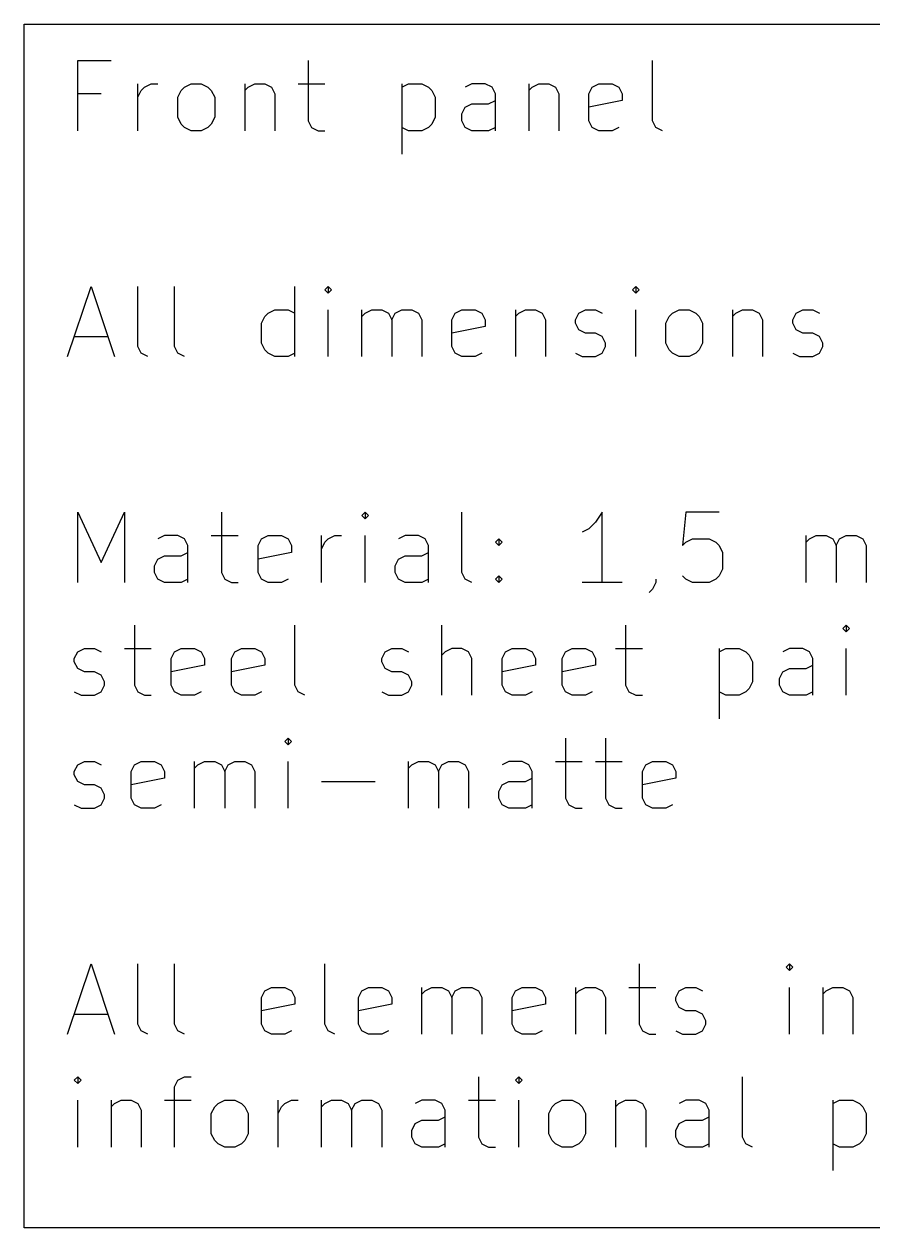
# Model space of a CAD drawing. Extents: x 111 to 500, y -217 to 4.
# Drawn here: x 111 to 135.19, y -41.77 to -7.45 of the extents above; entities that cross this region are included whole.
import ezdxf

# ---------------------------------------------------------------- set-up
doc = ezdxf.new("R2010")
doc.units = 0
doc.layers.add('BLACK', color=7, linetype='CONTINUOUS')

msp = doc.modelspace()

# ---------------------------------------------------------------- linework, layer by layer
at = {"layer": 'BLACK', "linetype": 'CONTINUOUS'}
for p, q in [((111, -7.45), (165.125, -7.45)), ((111, -41.775), (111, -7.45)), ((112.527374, -10.489938), (112.527374, -8.489938)), ((112.527374, -8.489938), (113.479755, -8.489938)), ((119.098803, -8.489938), (119.098803, -10.204223)), ((128.908328, -10.204223), (128.908328, -8.489938)), ((114.24166, -10.489938), (114.24166, -9.156604)), ((114.336898, -9.34708), (114.432136, -9.251842)), ((114.432136, -9.251842), (114.622612, -9.156604)), ((114.622612, -9.156604), (114.813089, -9.156604)), ((115.479755, -9.34708), (115.574993, -9.251842)), ((115.574993, -9.251842), (115.765469, -9.156604)), ((115.765469, -9.156604), (116.051184, -9.156604)), ((116.051184, -9.156604), (116.24166, -9.251842)), ((116.24166, -9.251842), (116.336898, -9.34708)), ((117.289279, -9.156604), (117.289279, -10.489938)), ((117.289279, -9.34708), (117.384517, -9.251842)), ((117.384517, -9.251842), (117.574993, -9.156604)), ((117.574993, -9.156604), (117.860708, -9.156604)), ((117.860708, -9.156604), (118.051184, -9.251842)), ((118.051184, -9.251842), (118.146422, -9.442319)), ((118.813089, -9.156604), (119.574993, -9.156604)), ((121.76547, -9.156604), (121.76547, -11.156604)), ((121.76547, -9.251842), (121.955946, -9.156604)), ((121.955946, -9.156604), (122.336899, -9.156604)), ((122.336899, -9.156604), (122.527375, -9.251842)), ((122.527375, -9.251842), (122.622613, -9.34708)), ((123.76547, -9.156604), (123.574994, -9.251842)), ((124.146423, -9.156604), (123.76547, -9.156604)), ((124.336899, -9.251842), (124.146423, -9.156604)), ((124.432137, -9.442319), (124.336899, -9.251842)), ((125.384518, -9.156604), (125.384518, -10.489938)), ((125.384518, -9.34708), (125.479756, -9.251842)), ((125.479756, -9.251842), (125.670232, -9.156604)), ((125.670232, -9.156604), (125.955947, -9.156604)), ((125.955947, -9.156604), (126.146423, -9.251842)), ((126.146423, -9.251842), (126.241661, -9.442319)), ((127.098804, -9.442319), (127.194042, -9.251842)), ((127.194042, -9.251842), (127.384518, -9.156604)), ((127.384518, -9.156604), (127.765471, -9.156604)), ((127.765471, -9.156604), (127.955947, -9.251842)), ((127.955947, -9.251842), (128.051185, -9.442319)), ((113.194041, -9.442319), (112.527374, -9.442319)), ((114.24166, -9.537557), (114.336898, -9.34708)), ((115.384517, -9.537557), (115.479755, -9.34708)), ((115.384517, -10.108985), (115.384517, -9.537557)), ((116.336898, -9.34708), (116.432136, -9.537557)), ((116.432136, -9.537557), (116.432136, -10.108985)), ((118.146422, -9.442319), (118.146422, -10.489938)), ((122.622613, -9.34708), (122.717851, -9.537557)), ((122.717851, -9.537557), (122.717851, -10.108985)), ((124.432137, -10.489938), (124.432137, -9.442319)), ((126.241661, -9.442319), (126.241661, -10.489938)), ((127.098804, -10.204223), (127.098804, -9.442319)), ((128.051185, -9.442319), (128.051185, -9.632795)), ((123.479756, -10.013747), (123.574994, -9.823271)), ((123.574994, -9.823271), (123.76547, -9.728033)), ((123.76547, -9.728033), (124.241661, -9.728033)), ((124.241661, -9.728033), (124.432137, -9.632795)), ((128.051185, -9.632795), (127.098804, -9.823271)), ((115.479755, -10.299461), (115.384517, -10.108985)), ((116.432136, -10.108985), (116.336898, -10.299461)), ((119.098803, -10.204223), (119.194041, -10.3947)), ((122.717851, -10.108985), (122.622613, -10.299461)), ((123.479756, -10.204223), (123.479756, -10.013747)), ((123.574994, -10.3947), (123.479756, -10.204223)), ((127.194042, -10.3947), (127.098804, -10.204223)), ((129.003566, -10.3947), (128.908328, -10.204223)), ((115.574993, -10.3947), (115.479755, -10.299461)), ((115.765469, -10.489938), (115.574993, -10.3947)), ((116.051184, -10.489938), (115.765469, -10.489938)), ((116.24166, -10.3947), (116.051184, -10.489938)), ((116.336898, -10.299461), (116.24166, -10.3947)), ((119.194041, -10.3947), (119.384517, -10.489938)), ((119.384517, -10.489938), (119.574993, -10.489938)), ((121.955946, -10.489938), (121.76547, -10.3947)), ((122.336899, -10.489938), (121.955946, -10.489938)), ((122.527375, -10.3947), (122.336899, -10.489938)), ((122.622613, -10.299461), (122.527375, -10.3947)), ((123.76547, -10.489938), (123.574994, -10.3947)), ((124.241661, -10.489938), (123.76547, -10.489938)), ((124.432137, -10.3947), (124.241661, -10.489938)), ((127.384518, -10.489938), (127.194042, -10.3947)), ((127.765471, -10.489938), (127.384518, -10.489938)), ((127.955947, -10.3947), (127.765471, -10.489938)), ((129.194042, -10.489938), (129.003566, -10.3947)), ((112.24166, -16.929714), (112.908326, -14.929714)), ((112.908326, -14.929714), (113.574993, -16.929714)), ((114.24166, -16.643999), (114.24166, -14.929714)), ((115.289279, -16.643999), (115.289279, -14.929714)), ((118.717851, -16.929714), (118.717851, -14.929714)), ((119.670232, -14.929714), (119.574994, -15.024952)), ((119.574994, -15.024952), (119.670232, -15.12019)), ((119.76547, -15.024952), (119.670232, -14.929714)), ((119.670232, -14.929714), (119.670232, -15.12019)), ((119.670232, -15.12019), (119.76547, -15.024952)), ((128.432138, -14.929714), (128.3369, -15.024952)), ((128.3369, -15.024952), (128.432138, -15.12019)), ((128.527376, -15.024952), (128.432138, -14.929714)), ((128.432138, -14.929714), (128.432138, -15.12019)), ((128.432138, -15.12019), (128.527376, -15.024952)), ((117.76547, -15.977333), (117.860708, -15.786856)), ((117.860708, -15.786856), (117.955946, -15.691618)), ((117.955946, -15.691618), (118.146422, -15.59638)), ((118.146422, -15.59638), (118.527375, -15.59638)), ((118.527375, -15.59638), (118.717851, -15.691618)), ((119.670232, -16.929714), (119.670232, -15.59638)), ((120.622613, -16.929714), (120.622613, -15.59638)), ((120.622613, -15.786856), (120.717851, -15.691618)), ((120.717851, -15.691618), (120.908327, -15.59638)), ((120.908327, -15.59638), (121.194042, -15.59638)), ((121.194042, -15.59638), (121.384518, -15.691618)), ((121.384518, -15.691618), (121.479756, -15.882095)), ((121.479756, -15.882095), (121.574994, -15.691618)), ((121.574994, -15.691618), (121.76547, -15.59638)), ((121.76547, -15.59638), (122.051184, -15.59638)), ((122.051184, -15.59638), (122.241661, -15.691618)), ((122.241661, -15.691618), (122.336899, -15.882095)), ((123.194042, -15.882095), (123.28928, -15.691618)), ((123.28928, -15.691618), (123.479756, -15.59638)), ((123.479756, -15.59638), (123.860709, -15.59638)), ((123.860709, -15.59638), (124.051185, -15.691618)), ((124.051185, -15.691618), (124.146423, -15.882095)), ((125.003566, -15.59638), (125.003566, -16.929714)), ((125.003566, -15.786856), (125.098804, -15.691618)), ((125.098804, -15.691618), (125.28928, -15.59638)), ((125.28928, -15.59638), (125.574995, -15.59638)), ((125.574995, -15.59638), (125.765471, -15.691618)), ((125.765471, -15.691618), (125.860709, -15.882095)), ((126.717852, -15.882095), (126.81309, -15.691618)), ((126.81309, -15.691618), (127.003566, -15.59638)), ((127.003566, -15.59638), (127.28928, -15.59638)), ((127.28928, -15.59638), (127.479757, -15.691618)), ((128.432138, -16.929714), (128.432138, -15.59638)), ((129.289281, -15.977333), (129.384519, -15.786856)), ((129.384519, -15.786856), (129.479757, -15.691618)), ((129.479757, -15.691618), (129.670233, -15.59638)), ((129.670233, -15.59638), (129.955948, -15.59638)), ((129.955948, -15.59638), (130.146424, -15.691618)), ((130.146424, -15.691618), (130.241662, -15.786856)), ((130.241662, -15.786856), (130.3369, -15.977333)), ((131.194043, -15.59638), (131.194043, -16.929714)), ((131.194043, -15.786856), (131.289281, -15.691618)), ((131.289281, -15.691618), (131.479757, -15.59638)), ((131.479757, -15.59638), (131.765472, -15.59638)), ((131.765472, -15.59638), (131.955948, -15.691618)), ((131.955948, -15.691618), (132.051186, -15.882095)), ((132.908329, -15.882095), (133.003567, -15.691618)), ((133.003567, -15.691618), (133.194043, -15.59638)), ((133.194043, -15.59638), (133.479757, -15.59638)), ((133.479757, -15.59638), (133.670234, -15.691618)), ((117.76547, -16.548761), (117.76547, -15.977333)), ((121.479756, -15.882095), (121.479756, -16.929714)), ((122.336899, -15.882095), (122.336899, -16.929714)), ((123.194042, -16.643999), (123.194042, -15.882095)), ((124.146423, -16.072571), (123.194042, -16.263047)), ((124.146423, -15.882095), (124.146423, -16.072571)), ((125.860709, -15.882095), (125.860709, -16.929714)), ((126.717852, -15.977333), (126.717852, -15.882095)), ((126.81309, -16.167809), (126.717852, -15.977333)), ((129.289281, -16.548761), (129.289281, -15.977333)), ((130.3369, -15.977333), (130.3369, -16.548761)), ((132.051186, -15.882095), (132.051186, -16.929714)), ((132.908329, -15.977333), (132.908329, -15.882095)), ((133.003567, -16.167809), (132.908329, -15.977333)), ((112.432136, -16.358285), (113.384517, -16.358285)), ((127.003566, -16.263047), (126.81309, -16.167809)), ((127.28928, -16.263047), (127.003566, -16.263047)), ((127.479757, -16.358285), (127.28928, -16.263047)), ((127.574995, -16.548761), (127.479757, -16.358285)), ((133.194043, -16.263047), (133.003567, -16.167809)), ((133.479757, -16.263047), (133.194043, -16.263047)), ((133.670234, -16.358285), (133.479757, -16.263047)), ((133.765472, -16.548761), (133.670234, -16.358285)), ((114.336898, -16.834476), (114.24166, -16.643999)), ((115.384517, -16.834476), (115.289279, -16.643999)), ((117.860708, -16.739237), (117.76547, -16.548761)), ((117.955946, -16.834476), (117.860708, -16.739237)), ((123.28928, -16.834476), (123.194042, -16.643999)), ((127.479757, -16.834476), (127.574995, -16.643999)), ((127.574995, -16.643999), (127.574995, -16.548761)), ((129.384519, -16.739237), (129.289281, -16.548761)), ((129.479757, -16.834476), (129.384519, -16.739237)), ((130.241662, -16.739237), (130.146424, -16.834476)), ((130.3369, -16.548761), (130.241662, -16.739237)), ((133.670234, -16.834476), (133.765472, -16.643999)), ((133.765472, -16.643999), (133.765472, -16.548761)), ((114.527374, -16.929714), (114.336898, -16.834476)), ((115.574993, -16.929714), (115.384517, -16.834476)), ((118.146422, -16.929714), (117.955946, -16.834476)), ((118.527375, -16.929714), (118.146422, -16.929714)), ((118.717851, -16.834476), (118.527375, -16.929714)), ((123.479756, -16.929714), (123.28928, -16.834476)), ((123.860709, -16.929714), (123.479756, -16.929714)), ((124.051185, -16.834476), (123.860709, -16.929714)), ((126.717852, -16.834476), (126.908328, -16.929714)), ((126.908328, -16.929714), (127.28928, -16.929714)), ((127.28928, -16.929714), (127.479757, -16.834476)), ((129.670233, -16.929714), (129.479757, -16.834476)), ((129.955948, -16.929714), (129.670233, -16.929714)), ((130.146424, -16.834476), (129.955948, -16.929714)), ((132.908329, -16.834476), (133.098805, -16.929714)), ((133.098805, -16.929714), (133.479757, -16.929714)), ((133.479757, -16.929714), (133.670234, -16.834476)), ((112.527374, -23.36949), (112.527374, -21.36949)), ((112.527374, -21.36949), (113.194041, -22.798061)), ((113.194041, -22.798061), (113.860707, -21.36949)), ((113.860707, -21.36949), (113.860707, -23.36949)), ((116.622612, -21.36949), (116.622612, -23.083775)), ((120.71785, -21.36949), (120.622612, -21.464728)), ((120.622612, -21.464728), (120.71785, -21.559966)), ((120.813088, -21.464728), (120.71785, -21.36949)), ((120.71785, -21.36949), (120.71785, -21.559966)), ((120.71785, -21.559966), (120.813088, -21.464728)), ((123.479755, -23.083775), (123.479755, -21.36949)), ((127.479755, -21.36949), (127.289279, -21.655204)), ((127.479755, -23.36949), (127.479755, -21.36949)), ((129.860708, -21.36949), (129.76547, -22.321871)), ((130.813089, -21.36949), (129.860708, -21.36949)), ((127.098803, -21.84568), (126.908327, -21.940918)), ((127.289279, -21.655204), (127.098803, -21.84568)), ((115.003564, -22.036156), (114.813088, -22.131394)), ((115.384517, -22.036156), (115.003564, -22.036156)), ((115.574993, -22.131394), (115.384517, -22.036156)), ((115.670231, -22.321871), (115.574993, -22.131394)), ((116.336898, -22.036156), (117.098802, -22.036156)), ((117.670231, -22.321871), (117.765469, -22.131394)), ((117.765469, -22.131394), (117.955945, -22.036156)), ((117.955945, -22.036156), (118.336898, -22.036156)), ((118.336898, -22.036156), (118.527374, -22.131394)), ((118.527374, -22.131394), (118.622612, -22.321871)), ((119.479755, -23.36949), (119.479755, -22.036156)), ((119.479755, -22.417109), (119.574993, -22.226632)), ((119.574993, -22.226632), (119.670231, -22.131394)), ((119.670231, -22.131394), (119.860707, -22.036156)), ((119.860707, -22.036156), (120.051184, -22.036156)), ((120.71785, -23.36949), (120.71785, -22.036156)), ((121.860707, -22.036156), (121.670231, -22.131394)), ((122.24166, -22.036156), (121.860707, -22.036156)), ((122.432136, -22.131394), (122.24166, -22.036156)), ((122.527374, -22.321871), (122.432136, -22.131394)), ((124.432136, -22.226632), (124.527374, -22.131394)), ((124.527374, -22.321871), (124.432136, -22.226632)), ((124.527374, -22.131394), (124.622612, -22.226632)), ((124.527374, -22.131394), (124.527374, -22.321871)), ((124.622612, -22.226632), (124.527374, -22.321871)), ((129.76547, -22.321871), (129.860708, -22.226632)), ((129.860708, -22.226632), (130.051184, -22.131394)), ((130.051184, -22.131394), (130.527375, -22.131394)), ((130.527375, -22.131394), (130.717851, -22.226632)), ((130.717851, -22.226632), (130.813089, -22.321871)), ((133.28928, -23.36949), (133.28928, -22.036156)), ((133.28928, -22.226632), (133.384518, -22.131394)), ((133.384518, -22.131394), (133.574994, -22.036156)), ((133.574994, -22.036156), (133.860709, -22.036156)), ((133.860709, -22.036156), (134.051185, -22.131394)), ((134.051185, -22.131394), (134.146423, -22.321871)), ((134.146423, -22.321871), (134.241661, -22.131394)), ((134.241661, -22.131394), (134.432137, -22.036156)), ((134.432137, -22.036156), (134.717851, -22.036156)), ((134.717851, -22.036156), (134.908328, -22.131394)), ((134.908328, -22.131394), (135.003566, -22.321871)), ((114.813088, -22.702823), (115.003564, -22.607585)), ((115.003564, -22.607585), (115.479755, -22.607585)), ((115.479755, -22.607585), (115.670231, -22.512347)), ((115.670231, -23.36949), (115.670231, -22.321871)), ((117.670231, -23.083775), (117.670231, -22.321871)), ((118.622612, -22.512347), (117.670231, -22.702823)), ((118.622612, -22.321871), (118.622612, -22.512347)), ((121.670231, -22.702823), (121.860707, -22.607585)), ((121.860707, -22.607585), (122.336898, -22.607585)), ((122.336898, -22.607585), (122.527374, -22.512347)), ((122.527374, -23.36949), (122.527374, -22.321871)), ((130.813089, -22.321871), (130.908327, -22.512347)), ((130.908327, -22.512347), (130.908327, -22.988537)), ((134.146423, -22.321871), (134.146423, -23.36949)), ((135.003566, -22.321871), (135.003566, -23.36949)), ((114.71785, -22.893299), (114.813088, -22.702823)), ((114.71785, -23.083775), (114.71785, -22.893299)), ((121.574993, -22.893299), (121.670231, -22.702823)), ((121.574993, -23.083775), (121.574993, -22.893299)), ((130.908327, -22.988537), (130.813089, -23.179013)), ((114.813088, -23.274252), (114.71785, -23.083775)), ((115.003564, -23.36949), (114.813088, -23.274252)), ((115.670231, -23.274252), (115.479755, -23.36949)), ((116.622612, -23.083775), (116.71785, -23.274252)), ((116.71785, -23.274252), (116.908326, -23.36949)), ((117.765469, -23.274252), (117.670231, -23.083775)), ((117.955945, -23.36949), (117.765469, -23.274252)), ((118.527374, -23.274252), (118.336898, -23.36949)), ((121.670231, -23.274252), (121.574993, -23.083775)), ((121.860707, -23.36949), (121.670231, -23.274252)), ((122.527374, -23.274252), (122.336898, -23.36949)), ((123.574993, -23.274252), (123.479755, -23.083775)), ((123.765469, -23.36949), (123.574993, -23.274252)), ((124.432136, -23.274252), (124.527374, -23.179013)), ((124.527374, -23.36949), (124.432136, -23.274252)), ((124.527374, -23.179013), (124.622612, -23.274252)), ((124.527374, -23.179013), (124.527374, -23.36949)), ((124.622612, -23.274252), (124.527374, -23.36949)), ((129.003565, -23.274252), (129.003565, -23.36949)), ((129.860708, -23.274252), (129.76547, -23.179013)), ((130.051184, -23.36949), (129.860708, -23.274252)), ((130.717851, -23.274252), (130.527375, -23.36949)), ((130.813089, -23.179013), (130.717851, -23.274252)), ((115.479755, -23.36949), (115.003564, -23.36949)), ((116.908326, -23.36949), (117.098802, -23.36949)), ((118.336898, -23.36949), (117.955945, -23.36949)), ((122.336898, -23.36949), (121.860707, -23.36949)), ((128.051184, -23.36949), (126.908327, -23.36949)), ((128.908327, -23.559966), (128.813089, -23.655204)), ((129.003565, -23.36949), (128.908327, -23.559966)), ((130.527375, -23.36949), (130.051184, -23.36949)), ((114.146422, -24.589378), (114.146422, -26.303663)), ((118.717851, -26.303663), (118.717851, -24.589378)), ((122.908328, -26.589378), (122.908328, -24.589378)), ((128.146424, -24.589378), (128.146424, -26.303663)), ((134.432139, -24.589378), (134.336901, -24.684616)), ((134.336901, -24.684616), (134.432139, -24.779854)), ((134.527377, -24.684616), (134.432139, -24.589378)), ((134.432139, -24.589378), (134.432139, -24.779854)), ((134.432139, -24.779854), (134.527377, -24.684616)), ((112.432136, -25.541759), (112.527374, -25.351282)), ((112.527374, -25.351282), (112.71785, -25.256044)), ((112.71785, -25.256044), (113.003564, -25.256044)), ((113.003564, -25.256044), (113.194041, -25.351282)), ((113.860708, -25.256044), (114.622612, -25.256044)), ((115.194041, -25.541759), (115.289279, -25.351282)), ((115.289279, -25.351282), (115.479755, -25.256044)), ((115.479755, -25.256044), (115.860708, -25.256044)), ((115.860708, -25.256044), (116.051184, -25.351282)), ((116.051184, -25.351282), (116.146422, -25.541759)), ((116.908327, -25.541759), (117.003565, -25.351282)), ((117.003565, -25.351282), (117.194041, -25.256044)), ((117.194041, -25.256044), (117.574994, -25.256044)), ((117.574994, -25.256044), (117.76547, -25.351282)), ((117.76547, -25.351282), (117.860708, -25.541759)), ((121.194042, -25.541759), (121.28928, -25.351282)), ((121.28928, -25.351282), (121.479756, -25.256044)), ((121.479756, -25.256044), (121.76547, -25.256044)), ((121.76547, -25.256044), (121.955947, -25.351282)), ((123.003566, -25.351282), (122.908328, -25.44652)), ((123.194042, -25.256044), (123.003566, -25.351282)), ((123.479757, -25.256044), (123.194042, -25.256044)), ((123.670233, -25.351282), (123.479757, -25.256044)), ((123.765471, -25.541759), (123.670233, -25.351282)), ((124.622614, -25.541759), (124.717852, -25.351282)), ((124.717852, -25.351282), (124.908328, -25.256044)), ((124.908328, -25.256044), (125.289281, -25.256044)), ((125.289281, -25.256044), (125.479757, -25.351282)), ((125.479757, -25.351282), (125.574995, -25.541759)), ((126.3369, -25.541759), (126.432138, -25.351282)), ((126.432138, -25.351282), (126.622614, -25.256044)), ((126.622614, -25.256044), (127.003567, -25.256044)), ((127.003567, -25.256044), (127.194043, -25.351282)), ((127.194043, -25.351282), (127.289281, -25.541759)), ((127.86071, -25.256044), (128.622614, -25.256044)), ((130.813091, -25.256044), (130.813091, -27.256044)), ((130.813091, -25.351282), (131.003567, -25.256044)), ((131.003567, -25.256044), (131.38452, -25.256044)), ((131.38452, -25.256044), (131.574996, -25.351282)), ((131.574996, -25.351282), (131.670234, -25.44652)), ((132.813091, -25.256044), (132.622615, -25.351282)), ((133.194044, -25.256044), (132.813091, -25.256044)), ((133.38452, -25.351282), (133.194044, -25.256044)), ((133.479758, -25.541759), (133.38452, -25.351282)), ((134.432139, -26.589378), (134.432139, -25.256044)), ((112.432136, -25.636997), (112.432136, -25.541759)), ((112.527374, -25.827473), (112.432136, -25.636997)), ((115.194041, -26.303663), (115.194041, -25.541759)), ((116.146422, -25.732235), (115.194041, -25.922711)), ((116.146422, -25.541759), (116.146422, -25.732235)), ((116.908327, -26.303663), (116.908327, -25.541759)), ((117.860708, -25.732235), (116.908327, -25.922711)), ((117.860708, -25.541759), (117.860708, -25.732235)), ((121.194042, -25.636997), (121.194042, -25.541759)), ((121.28928, -25.827473), (121.194042, -25.636997)), ((123.765471, -26.589378), (123.765471, -25.541759)), ((124.622614, -26.303663), (124.622614, -25.541759)), ((125.574995, -25.732235), (124.622614, -25.922711)), ((125.574995, -25.541759), (125.574995, -25.732235)), ((126.3369, -26.303663), (126.3369, -25.541759)), ((127.289281, -25.732235), (126.3369, -25.922711)), ((127.289281, -25.541759), (127.289281, -25.732235)), ((131.670234, -25.44652), (131.765472, -25.636997)), ((131.765472, -25.636997), (131.765472, -26.208425)), ((133.289282, -25.827473), (133.479758, -25.732235)), ((133.479758, -26.589378), (133.479758, -25.541759)), ((112.71785, -25.922711), (112.527374, -25.827473)), ((113.003564, -25.922711), (112.71785, -25.922711)), ((113.194041, -26.017949), (113.003564, -25.922711)), ((113.289279, -26.208425), (113.194041, -26.017949)), ((121.479756, -25.922711), (121.28928, -25.827473)), ((121.76547, -25.922711), (121.479756, -25.922711)), ((121.955947, -26.017949), (121.76547, -25.922711)), ((122.051185, -26.208425), (121.955947, -26.017949)), ((132.527377, -26.113187), (132.622615, -25.922711)), ((132.622615, -25.922711), (132.813091, -25.827473)), ((132.813091, -25.827473), (133.289282, -25.827473)), ((113.194041, -26.49414), (113.289279, -26.303663)), ((113.289279, -26.303663), (113.289279, -26.208425)), ((114.146422, -26.303663), (114.24166, -26.49414)), ((115.289279, -26.49414), (115.194041, -26.303663)), ((117.003565, -26.49414), (116.908327, -26.303663)), ((118.813089, -26.49414), (118.717851, -26.303663)), ((121.955947, -26.49414), (122.051185, -26.303663)), ((122.051185, -26.303663), (122.051185, -26.208425)), ((124.717852, -26.49414), (124.622614, -26.303663)), ((126.432138, -26.49414), (126.3369, -26.303663)), ((128.146424, -26.303663), (128.241662, -26.49414)), ((131.670234, -26.398901), (131.574996, -26.49414)), ((131.765472, -26.208425), (131.670234, -26.398901)), ((132.527377, -26.303663), (132.527377, -26.113187)), ((132.622615, -26.49414), (132.527377, -26.303663)), ((112.432136, -26.49414), (112.622612, -26.589378)), ((112.622612, -26.589378), (113.003564, -26.589378)), ((113.003564, -26.589378), (113.194041, -26.49414)), ((114.24166, -26.49414), (114.432136, -26.589378)), ((114.432136, -26.589378), (114.622612, -26.589378)), ((115.479755, -26.589378), (115.289279, -26.49414)), ((115.860708, -26.589378), (115.479755, -26.589378)), ((116.051184, -26.49414), (115.860708, -26.589378)), ((117.194041, -26.589378), (117.003565, -26.49414)), ((117.574994, -26.589378), (117.194041, -26.589378)), ((117.76547, -26.49414), (117.574994, -26.589378)), ((119.003565, -26.589378), (118.813089, -26.49414)), ((121.194042, -26.49414), (121.384518, -26.589378)), ((121.384518, -26.589378), (121.76547, -26.589378)), ((121.76547, -26.589378), (121.955947, -26.49414)), ((124.908328, -26.589378), (124.717852, -26.49414)), ((125.289281, -26.589378), (124.908328, -26.589378)), ((125.479757, -26.49414), (125.289281, -26.589378)), ((126.622614, -26.589378), (126.432138, -26.49414)), ((127.003567, -26.589378), (126.622614, -26.589378)), ((127.194043, -26.49414), (127.003567, -26.589378)), ((128.241662, -26.49414), (128.432138, -26.589378)), ((128.432138, -26.589378), (128.622614, -26.589378)), ((131.003567, -26.589378), (130.813091, -26.49414)), ((131.38452, -26.589378), (131.003567, -26.589378)), ((131.574996, -26.49414), (131.38452, -26.589378)), ((132.813091, -26.589378), (132.622615, -26.49414)), ((133.289282, -26.589378), (132.813091, -26.589378)), ((133.479758, -26.49414), (133.289282, -26.589378)), ((118.527375, -27.809266), (118.432137, -27.904504)), ((118.432137, -27.904504), (118.527375, -27.999742)), ((118.622613, -27.904504), (118.527375, -27.809266)), ((118.527375, -27.809266), (118.527375, -27.999742)), ((118.527375, -27.999742), (118.622613, -27.904504)), ((126.432137, -27.809266), (126.432137, -29.523551)), ((127.574994, -27.809266), (127.574994, -29.523551)), ((112.527374, -28.57117), (112.71785, -28.475932)), ((112.71785, -28.475932), (113.003564, -28.475932)), ((113.003564, -28.475932), (113.194041, -28.57117)), ((114.146422, -28.57117), (114.336898, -28.475932)), ((114.336898, -28.475932), (114.717851, -28.475932)), ((114.717851, -28.475932), (114.908327, -28.57117)), ((115.860708, -29.809266), (115.860708, -28.475932)), ((115.955946, -28.57117), (116.146422, -28.475932)), ((116.146422, -28.475932), (116.432137, -28.475932)), ((116.432137, -28.475932), (116.622613, -28.57117)), ((116.813089, -28.57117), (117.003565, -28.475932)), ((117.003565, -28.475932), (117.289279, -28.475932)), ((117.289279, -28.475932), (117.479756, -28.57117)), ((118.527375, -29.809266), (118.527375, -28.475932)), ((121.955946, -29.809266), (121.955946, -28.475932)), ((122.051184, -28.57117), (122.24166, -28.475932)), ((122.24166, -28.475932), (122.527375, -28.475932)), ((122.527375, -28.475932), (122.717851, -28.57117)), ((122.908327, -28.57117), (123.098803, -28.475932)), ((123.098803, -28.475932), (123.384517, -28.475932)), ((123.384517, -28.475932), (123.574994, -28.57117)), ((124.813089, -28.475932), (124.622613, -28.57117)), ((125.194042, -28.475932), (124.813089, -28.475932)), ((125.384518, -28.57117), (125.194042, -28.475932)), ((126.146423, -28.475932), (126.908327, -28.475932)), ((127.28928, -28.475932), (128.051184, -28.475932)), ((128.717851, -28.57117), (128.908327, -28.475932)), ((128.908327, -28.475932), (129.28928, -28.475932)), ((129.28928, -28.475932), (129.479756, -28.57117)), ((112.432136, -28.761647), (112.527374, -28.57117)), ((112.432136, -28.856885), (112.432136, -28.761647)), ((114.051184, -28.761647), (114.146422, -28.57117)), ((114.051184, -29.523551), (114.051184, -28.761647)), ((114.908327, -28.57117), (115.003565, -28.761647)), ((115.003565, -28.761647), (115.003565, -28.952123)), ((115.860708, -28.666408), (115.955946, -28.57117)), ((116.622613, -28.57117), (116.717851, -28.761647)), ((116.717851, -28.761647), (116.813089, -28.57117)), ((116.717851, -28.761647), (116.717851, -29.809266)), ((117.479756, -28.57117), (117.574994, -28.761647)), ((117.574994, -28.761647), (117.574994, -29.809266)), ((121.955946, -28.666408), (122.051184, -28.57117)), ((122.717851, -28.57117), (122.813089, -28.761647)), ((122.813089, -28.761647), (122.908327, -28.57117)), ((122.813089, -28.761647), (122.813089, -29.809266)), ((123.574994, -28.57117), (123.670232, -28.761647)), ((123.670232, -28.761647), (123.670232, -29.809266)), ((125.479756, -28.761647), (125.384518, -28.57117)), ((125.479756, -29.809266), (125.479756, -28.761647)), ((128.622613, -28.761647), (128.717851, -28.57117)), ((128.622613, -29.523551), (128.622613, -28.761647)), ((129.479756, -28.57117), (129.574994, -28.761647)), ((129.574994, -28.761647), (129.574994, -28.952123)), ((112.527374, -29.047361), (112.432136, -28.856885)), ((112.71785, -29.142599), (112.527374, -29.047361)), ((113.003564, -29.142599), (112.71785, -29.142599)), ((113.194041, -29.237837), (113.003564, -29.142599)), ((115.003565, -28.952123), (114.051184, -29.142599)), ((119.479756, -29.047361), (121.003566, -29.047361)), ((124.527375, -29.333075), (124.622613, -29.142599)), ((124.622613, -29.142599), (124.813089, -29.047361)), ((124.813089, -29.047361), (125.28928, -29.047361)), ((125.28928, -29.047361), (125.479756, -28.952123)), ((129.574994, -28.952123), (128.622613, -29.142599)), ((113.289279, -29.428313), (113.194041, -29.237837)), ((113.289279, -29.523551), (113.289279, -29.428313)), ((124.527375, -29.523551), (124.527375, -29.333075)), ((112.432136, -29.714028), (112.622612, -29.809266)), ((112.622612, -29.809266), (113.003564, -29.809266)), ((113.003564, -29.809266), (113.194041, -29.714028)), ((113.194041, -29.714028), (113.289279, -29.523551)), ((114.146422, -29.714028), (114.051184, -29.523551)), ((114.336898, -29.809266), (114.146422, -29.714028)), ((114.717851, -29.809266), (114.336898, -29.809266)), ((114.908327, -29.714028), (114.717851, -29.809266)), ((124.622613, -29.714028), (124.527375, -29.523551)), ((124.813089, -29.809266), (124.622613, -29.714028)), ((125.28928, -29.809266), (124.813089, -29.809266)), ((125.479756, -29.714028), (125.28928, -29.809266)), ((126.432137, -29.523551), (126.527375, -29.714028)), ((126.527375, -29.714028), (126.717851, -29.809266)), ((126.717851, -29.809266), (126.908327, -29.809266)), ((127.574994, -29.523551), (127.670232, -29.714028)), ((127.670232, -29.714028), (127.860708, -29.809266)), ((127.860708, -29.809266), (128.051184, -29.809266)), ((128.717851, -29.714028), (128.622613, -29.523551)), ((128.908327, -29.809266), (128.717851, -29.714028)), ((129.28928, -29.809266), (128.908327, -29.809266)), ((129.479756, -29.714028), (129.28928, -29.809266)), ((112.24166, -36.249042), (112.908326, -34.249042)), ((112.908326, -34.249042), (113.574993, -36.249042)), ((114.24166, -35.963327), (114.24166, -34.249042)), ((115.289279, -35.963327), (115.289279, -34.249042)), ((119.574994, -35.963327), (119.574994, -34.249042)), ((128.527376, -34.249042), (128.527376, -35.963327)), ((132.813091, -34.249042), (132.717853, -34.34428)), ((132.908329, -34.34428), (132.813091, -34.249042)), ((132.813091, -34.249042), (132.813091, -34.439518)), ((132.717853, -34.34428), (132.813091, -34.439518)), ((132.813091, -34.439518), (132.908329, -34.34428)), ((117.76547, -35.201423), (117.860708, -35.010946)), ((117.860708, -35.010946), (118.051184, -34.915708)), ((118.051184, -34.915708), (118.432137, -34.915708)), ((118.432137, -34.915708), (118.622613, -35.010946)), ((118.622613, -35.010946), (118.717851, -35.201423)), ((120.527375, -35.201423), (120.622613, -35.010946)), ((120.622613, -35.010946), (120.813089, -34.915708)), ((120.813089, -34.915708), (121.194042, -34.915708)), ((121.194042, -34.915708), (121.384518, -35.010946)), ((121.384518, -35.010946), (121.479756, -35.201423)), ((122.336899, -36.249042), (122.336899, -34.915708)), ((122.336899, -35.106184), (122.432137, -35.010946)), ((122.432137, -35.010946), (122.622613, -34.915708)), ((122.622613, -34.915708), (122.908328, -34.915708)), ((122.908328, -34.915708), (123.098804, -35.010946)), ((123.098804, -35.010946), (123.194042, -35.201423)), ((123.194042, -35.201423), (123.28928, -35.010946)), ((123.28928, -35.010946), (123.479756, -34.915708)), ((123.479756, -34.915708), (123.76547, -34.915708)), ((123.76547, -34.915708), (123.955947, -35.010946)), ((123.955947, -35.010946), (124.051185, -35.201423)), ((124.908328, -35.201423), (125.003566, -35.010946)), ((125.003566, -35.010946), (125.194042, -34.915708)), ((125.194042, -34.915708), (125.574995, -34.915708)), ((125.574995, -34.915708), (125.765471, -35.010946)), ((125.765471, -35.010946), (125.860709, -35.201423)), ((126.717852, -34.915708), (126.717852, -36.249042)), ((126.717852, -35.106184), (126.81309, -35.010946)), ((126.81309, -35.010946), (127.003566, -34.915708)), ((127.003566, -34.915708), (127.289281, -34.915708)), ((127.289281, -34.915708), (127.479757, -35.010946)), ((127.479757, -35.010946), (127.574995, -35.201423)), ((128.241662, -34.915708), (129.003566, -34.915708)), ((129.574995, -35.201423), (129.670233, -35.010946)), ((129.670233, -35.010946), (129.860709, -34.915708)), ((129.860709, -34.915708), (130.146423, -34.915708)), ((130.146423, -34.915708), (130.3369, -35.010946)), ((132.813091, -36.249042), (132.813091, -34.915708)), ((133.765472, -34.915708), (133.765472, -36.249042)), ((133.765472, -35.106184), (133.86071, -35.010946)), ((133.86071, -35.010946), (134.051186, -34.915708)), ((134.051186, -34.915708), (134.336901, -34.915708)), ((134.336901, -34.915708), (134.527377, -35.010946)), ((134.527377, -35.010946), (134.622615, -35.201423)), ((117.76547, -35.963327), (117.76547, -35.201423)), ((118.717851, -35.201423), (118.717851, -35.391899)), ((120.527375, -35.963327), (120.527375, -35.201423)), ((121.479756, -35.201423), (121.479756, -35.391899)), ((123.194042, -35.201423), (123.194042, -36.249042)), ((124.051185, -35.201423), (124.051185, -36.249042)), ((124.908328, -35.963327), (124.908328, -35.201423)), ((125.860709, -35.201423), (125.860709, -35.391899)), ((127.574995, -35.201423), (127.574995, -36.249042)), ((129.574995, -35.296661), (129.574995, -35.201423)), ((129.670233, -35.487137), (129.574995, -35.296661)), ((134.622615, -35.201423), (134.622615, -36.249042)), ((112.432136, -35.677613), (113.384517, -35.677613)), ((118.717851, -35.391899), (117.76547, -35.582375)), ((121.479756, -35.391899), (120.527375, -35.582375)), ((125.860709, -35.391899), (124.908328, -35.582375)), ((129.860709, -35.582375), (129.670233, -35.487137)), ((130.146423, -35.582375), (129.860709, -35.582375)), ((130.3369, -35.677613), (130.146423, -35.582375)), ((130.432138, -35.868089), (130.3369, -35.677613)), ((114.336898, -36.153804), (114.24166, -35.963327)), ((115.384517, -36.153804), (115.289279, -35.963327)), ((117.860708, -36.153804), (117.76547, -35.963327)), ((119.670232, -36.153804), (119.574994, -35.963327)), ((120.622613, -36.153804), (120.527375, -35.963327)), ((125.003566, -36.153804), (124.908328, -35.963327)), ((128.527376, -35.963327), (128.622614, -36.153804)), ((130.3369, -36.153804), (130.432138, -35.963327)), ((130.432138, -35.963327), (130.432138, -35.868089)), ((114.527374, -36.249042), (114.336898, -36.153804)), ((115.574993, -36.249042), (115.384517, -36.153804)), ((118.051184, -36.249042), (117.860708, -36.153804)), ((118.432137, -36.249042), (118.051184, -36.249042)), ((118.622613, -36.153804), (118.432137, -36.249042)), ((119.860708, -36.249042), (119.670232, -36.153804)), ((120.813089, -36.249042), (120.622613, -36.153804)), ((121.194042, -36.249042), (120.813089, -36.249042)), ((121.384518, -36.153804), (121.194042, -36.249042)), ((125.194042, -36.249042), (125.003566, -36.153804)), ((125.574995, -36.249042), (125.194042, -36.249042)), ((125.765471, -36.153804), (125.574995, -36.249042)), ((128.622614, -36.153804), (128.81309, -36.249042)), ((128.81309, -36.249042), (129.003566, -36.249042)), ((129.574995, -36.153804), (129.765471, -36.249042)), ((129.765471, -36.249042), (130.146423, -36.249042)), ((130.146423, -36.249042), (130.3369, -36.153804)), ((112.527374, -37.46893), (112.432136, -37.564168)), ((112.432136, -37.564168), (112.527374, -37.659406)), ((112.622612, -37.564168), (112.527374, -37.46893)), ((112.527374, -37.46893), (112.527374, -37.659406)), ((112.527374, -37.659406), (112.622612, -37.564168)), ((115.289279, -37.754644), (115.384517, -37.564168)), ((115.289279, -39.46893), (115.289279, -37.754644)), ((115.384517, -37.564168), (115.574993, -37.46893)), ((115.574993, -37.46893), (115.765469, -37.46893)), ((123.955946, -37.46893), (123.955946, -39.183215)), ((125.098803, -37.46893), (125.003565, -37.564168)), ((125.003565, -37.564168), (125.098803, -37.659406)), ((125.194041, -37.564168), (125.098803, -37.46893)), ((125.098803, -37.46893), (125.098803, -37.659406)), ((125.098803, -37.659406), (125.194041, -37.564168)), ((131.479756, -39.183215), (131.479756, -37.46893)), ((112.527374, -39.46893), (112.527374, -38.135596)), ((113.479755, -38.135596), (113.479755, -39.46893)), ((113.479755, -38.326072), (113.574993, -38.230834)), ((113.574993, -38.230834), (113.765469, -38.135596)), ((113.765469, -38.135596), (114.051184, -38.135596)), ((114.051184, -38.135596), (114.24166, -38.230834)), ((114.24166, -38.230834), (114.336898, -38.421311)), ((114.336898, -38.421311), (114.336898, -39.46893)), ((115.003565, -38.135596), (115.765469, -38.135596)), ((116.336898, -38.516549), (116.432136, -38.326072)), ((116.432136, -38.326072), (116.527374, -38.230834)), ((116.527374, -38.230834), (116.71785, -38.135596)), ((116.71785, -38.135596), (117.003565, -38.135596)), ((117.003565, -38.135596), (117.194041, -38.230834)), ((117.194041, -38.230834), (117.289279, -38.326072)), ((117.289279, -38.326072), (117.384517, -38.516549)), ((118.24166, -39.46893), (118.24166, -38.135596)), ((118.24166, -38.516549), (118.336898, -38.326072)), ((118.336898, -38.326072), (118.432136, -38.230834)), ((118.432136, -38.230834), (118.622612, -38.135596)), ((118.622612, -38.135596), (118.813089, -38.135596)), ((119.479755, -39.46893), (119.479755, -38.135596)), ((119.479755, -38.326072), (119.574993, -38.230834)), ((119.574993, -38.230834), (119.765469, -38.135596)), ((119.765469, -38.135596), (120.051184, -38.135596)), ((120.051184, -38.135596), (120.24166, -38.230834)), ((120.24166, -38.230834), (120.336898, -38.421311)), ((120.336898, -38.421311), (120.432136, -38.230834)), ((120.336898, -38.421311), (120.336898, -39.46893)), ((120.432136, -38.230834), (120.622612, -38.135596)), ((120.622612, -38.135596), (120.908326, -38.135596)), ((120.908326, -38.135596), (121.098803, -38.230834)), ((121.098803, -38.230834), (121.194041, -38.421311)), ((121.194041, -38.421311), (121.194041, -39.46893)), ((122.336898, -38.135596), (122.146422, -38.230834)), ((122.717851, -38.135596), (122.336898, -38.135596)), ((122.908327, -38.230834), (122.717851, -38.135596)), ((123.003565, -38.421311), (122.908327, -38.230834)), ((123.003565, -39.46893), (123.003565, -38.421311)), ((123.670232, -38.135596), (124.432136, -38.135596)), ((125.098803, -39.46893), (125.098803, -38.135596)), ((125.955946, -38.516549), (126.051184, -38.326072)), ((126.051184, -38.326072), (126.146422, -38.230834)), ((126.146422, -38.230834), (126.336898, -38.135596)), ((126.336898, -38.135596), (126.622613, -38.135596)), ((126.622613, -38.135596), (126.813089, -38.230834)), ((126.813089, -38.230834), (126.908327, -38.326072)), ((126.908327, -38.326072), (127.003565, -38.516549)), ((127.860708, -38.135596), (127.860708, -39.46893)), ((127.860708, -38.326072), (127.955946, -38.230834)), ((127.955946, -38.230834), (128.146422, -38.135596)), ((128.146422, -38.135596), (128.432137, -38.135596)), ((128.432137, -38.135596), (128.622613, -38.230834)), ((128.622613, -38.230834), (128.717851, -38.421311)), ((128.717851, -38.421311), (128.717851, -39.46893)), ((129.860708, -38.135596), (129.670232, -38.230834)), ((130.241661, -38.135596), (129.860708, -38.135596)), ((130.432137, -38.230834), (130.241661, -38.135596)), ((130.527375, -38.421311), (130.432137, -38.230834)), ((130.527375, -39.46893), (130.527375, -38.421311)), ((134.051185, -38.135596), (134.051185, -40.135596)), ((134.051185, -38.230834), (134.241661, -38.135596)), ((134.241661, -38.135596), (134.622614, -38.135596)), ((134.622614, -38.135596), (134.81309, -38.230834)), ((134.81309, -38.230834), (134.908328, -38.326072)), ((134.908328, -38.326072), (135.003566, -38.516549)), ((116.336898, -39.087977), (116.336898, -38.516549)), ((117.384517, -38.516549), (117.384517, -39.087977)), ((122.146422, -38.802263), (122.336898, -38.707025)), ((122.336898, -38.707025), (122.813089, -38.707025)), ((122.813089, -38.707025), (123.003565, -38.611787)), ((125.955946, -39.087977), (125.955946, -38.516549)), ((127.003565, -38.516549), (127.003565, -39.087977)), ((129.670232, -38.802263), (129.860708, -38.707025)), ((129.860708, -38.707025), (130.336899, -38.707025)), ((130.336899, -38.707025), (130.527375, -38.611787)), ((135.003566, -38.516549), (135.003566, -39.087977)), ((116.432136, -39.278453), (116.336898, -39.087977)), ((117.384517, -39.087977), (117.289279, -39.278453)), ((122.051184, -38.992739), (122.146422, -38.802263)), ((122.051184, -39.183215), (122.051184, -38.992739)), ((126.051184, -39.278453), (125.955946, -39.087977)), ((127.003565, -39.087977), (126.908327, -39.278453)), ((129.574994, -38.992739), (129.670232, -38.802263)), ((129.574994, -39.183215), (129.574994, -38.992739)), ((135.003566, -39.087977), (134.908328, -39.278453)), ((116.527374, -39.373692), (116.432136, -39.278453)), ((116.71785, -39.46893), (116.527374, -39.373692)), ((117.003565, -39.46893), (116.71785, -39.46893)), ((117.194041, -39.373692), (117.003565, -39.46893)), ((117.289279, -39.278453), (117.194041, -39.373692)), ((122.146422, -39.373692), (122.051184, -39.183215)), ((122.336898, -39.46893), (122.146422, -39.373692)), ((122.813089, -39.46893), (122.336898, -39.46893)), ((123.003565, -39.373692), (122.813089, -39.46893)), ((123.955946, -39.183215), (124.051184, -39.373692)), ((124.051184, -39.373692), (124.24166, -39.46893)), ((124.24166, -39.46893), (124.432136, -39.46893)), ((126.146422, -39.373692), (126.051184, -39.278453)), ((126.336898, -39.46893), (126.146422, -39.373692)), ((126.622613, -39.46893), (126.336898, -39.46893)), ((126.813089, -39.373692), (126.622613, -39.46893)), ((126.908327, -39.278453), (126.813089, -39.373692)), ((129.670232, -39.373692), (129.574994, -39.183215)), ((129.860708, -39.46893), (129.670232, -39.373692)), ((130.336899, -39.46893), (129.860708, -39.46893)), ((130.527375, -39.373692), (130.336899, -39.46893)), ((131.574994, -39.373692), (131.479756, -39.183215)), ((131.76547, -39.46893), (131.574994, -39.373692)), ((134.241661, -39.46893), (134.051185, -39.373692)), ((134.622614, -39.46893), (134.241661, -39.46893)), ((134.81309, -39.373692), (134.622614, -39.46893)), ((134.908328, -39.278453), (134.81309, -39.373692)), ((165.125, -41.775), (111, -41.775))]:
    msp.add_line(p, q, dxfattribs=at)

doc.saveas('drawing.dxf')
